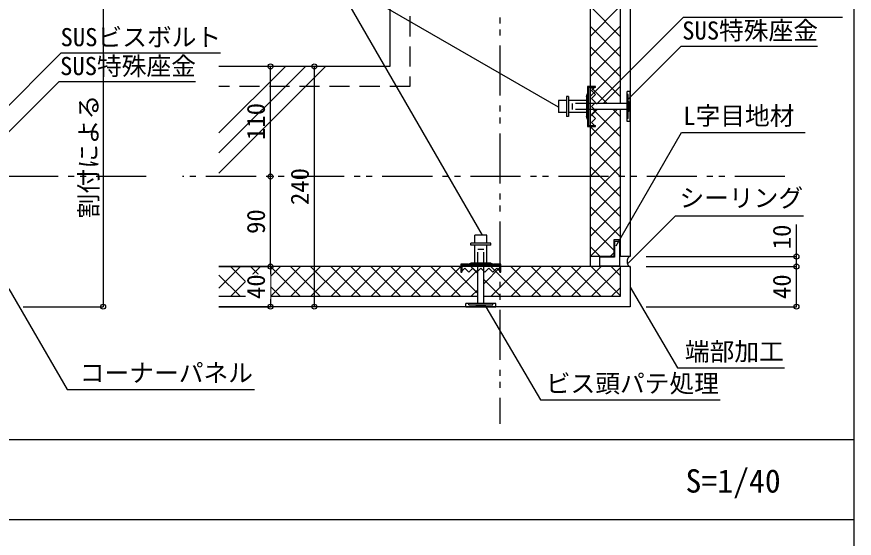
# Model space of a CAD drawing. Units: millimetres, scale not verified, with parts at other scales. Extents: x 3821 to 7821, y 4568 to 7368.
# Drawn here: x 6985 to 7821, y 6420 to 6940 of the extents above; entities that cross this region are included whole.
import ezdxf
from ezdxf.enums import TextEntityAlignment as Align

# ---------------------------------------------------------------- set-up
doc = ezdxf.new("R2010")
doc.units = ezdxf.units.MM
doc.header["$LTSCALE"] = 10
for name, pattern in [('DASHED1', [1.8, 1.2, -0.6]), ('DASHED2', [3, 2, -1]), ('DOUBLE_CHAIN1', [8.8, 5, -1, 0.6, -0.6, 0.6, -1])]:
    doc.linetypes.add(name, pattern=pattern)
for name, color, linetype in [('0-0', 7, 'Continuous'), ('3-0', 7, 'Continuous'), ('3-1', 7, 'Continuous'), ('3-2', 4, 'Continuous'), ('3-3', 7, 'Continuous')]:
    doc.layers.add(name, color=color, linetype=linetype)
doc.styles.add('ＭＳ ゴシック', font='')
doc.styles.get('ＭＳ ゴシック').set_extended_font_data('MS Gothic')

msp = doc.modelspace()

# ---------------------------------------------------------------- linework, layer by layer
at = {"layer": '0-0', "color": 6}
msp.add_line((7820.85, 4568.18), (7820.85, 7368.18), dxfattribs=at)
at = {"layer": '0-0', "color": 3}
for p, q in [((3820.85, 6518.18), (7820.85, 6518.18)), ((3820.85, 6438.18), (7820.85, 6438.18))]:
    msp.add_line(p, q, dxfattribs=at)
at = {"layer": '3-0', "color": 4, "linetype": 'DOUBLE_CHAIN1'}
for p, q in [((7467.06, 7263.82), (7467.06, 6533.82)), ((7114.01, 6780.86), (6509.01, 6780.86)), ((7751.66, 6780.86), (7150.32, 6780.86))]:
    msp.add_line(p, q, dxfattribs=at)
at = {"layer": '3-0', "color": 3}
for p, q in [((7557.06, 7240.86), (7557.06, 6690.86)), ((7557.06, 6690.86), (7186.56, 6690.86))]:
    msp.add_line(p, q, dxfattribs=at)
at = {"layer": '3-0', "color": 4}
for p, q in [((7587.06, 7240.86), (7587.06, 6853.86)), ((7597.06, 7240.86), (7597.06, 6700.86)), ((7449.62, 6722.36), (7300.89, 6979.96)), ((7557.06, 6950.86), (7587.06, 6920.86)), ((7587.06, 6950.86), (7557.06, 6920.86)), ((7563.56, 6853.26), (7650.32, 6940.01)), ((7650.32, 6940.01), (7809.09, 6940.01)), ((7557.06, 6930.86), (7587.06, 6900.86)), ((7587.06, 6930.86), (7557.06, 6900.86)), ((7557.06, 6910.86), (7587.06, 6880.86)), ((7587.06, 6910.86), (7557.06, 6880.86)), ((6942.48, 6817.76), (7029.23, 6904.51)), ((7029.23, 6904.51), (7188, 6904.51)), ((7186.56, 6784.36), (7293.06, 6890.86)), ((7186.56, 6804.36), (7273.06, 6890.86)), ((7186.56, 6824.36), (7253.06, 6890.86)), ((7557.06, 6890.86), (7587.06, 6860.86)), ((7587.06, 6890.86), (7557.06, 6860.86)), ((7557.06, 6870.86), (7574.06, 6853.86)), ((7587.06, 6870.86), (7570.06, 6853.86)), ((7564.06, 6847.86), (7557.06, 6840.86)), ((7584.06, 6847.86), (7557.06, 6820.86)), ((7560.06, 6847.86), (7587.06, 6820.86)), ((7580.06, 6847.86), (7587.06, 6840.86)), ((7587.06, 6847.86), (7587.06, 6700.86)), ((7557.06, 6830.86), (7587.06, 6800.86)), ((7587.06, 6830.86), (7557.06, 6800.86)), ((7583.29, 6711.68), (7648.53, 6824.68)), ((7648.53, 6824.68), (7771.72, 6824.68)), ((7557.06, 6810.86), (7587.06, 6780.86)), ((7587.06, 6810.86), (7557.06, 6780.86)), ((7557.06, 6790.86), (7587.06, 6760.86)), ((7587.06, 6790.86), (7557.06, 6760.86)), ((7557.06, 6770.86), (7587.06, 6740.86)), ((7587.06, 6770.86), (7557.06, 6740.86)), ((7557.06, 6750.86), (7587.06, 6720.86)), ((7587.06, 6750.86), (7557.06, 6720.86)), ((7595.06, 6694.45), (7642.32, 6741.71)), ((7642.32, 6741.71), (7770.09, 6741.71)), ((7557.06, 6730.86), (7581.06, 6706.86)), ((7587.06, 6730.86), (7557.06, 6700.86)), ((7586.56, 6715.86), (7581.56, 6715.86)), ((7586.56, 6715.86), (7586.56, 6691.36)), ((7557.06, 6710.86), (7567.06, 6700.86)), ((7581.06, 6700.86), (7557.06, 6700.86)), ((7581.06, 6704.86), (7577.06, 6700.86)), ((7597.06, 6700.86), (7587.06, 6700.86)), ((7186.56, 6669.28), (7208.14, 6690.86)), ((7198.14, 6660.86), (7228.14, 6690.86)), ((7198.14, 6690.86), (7228.14, 6660.86)), ((7218.14, 6660.86), (7248.14, 6690.86)), ((7218.14, 6690.86), (7248.14, 6660.86)), ((7238.14, 6660.86), (7268.14, 6690.86)), ((7238.14, 6690.86), (7268.14, 6660.86)), ((7258.14, 6660.86), (7288.14, 6690.86)), ((7258.14, 6690.86), (7288.14, 6660.86)), ((7278.14, 6660.86), (7308.14, 6690.86)), ((7278.14, 6690.86), (7308.14, 6660.86)), ((7298.14, 6660.86), (7328.14, 6690.86)), ((7298.14, 6690.86), (7328.14, 6660.86)), ((7318.14, 6660.86), (7348.14, 6690.86)), ((7318.14, 6690.86), (7348.14, 6660.86)), ((7338.14, 6660.86), (7368.14, 6690.86)), ((7338.14, 6690.86), (7368.14, 6660.86)), ((7358.14, 6660.86), (7388.14, 6690.86)), ((7358.14, 6690.86), (7388.14, 6660.86)), ((7378.14, 6660.86), (7408.14, 6690.86)), ((7378.14, 6690.86), (7408.14, 6660.86)), ((7398.14, 6660.86), (7428.14, 6690.86)), ((7398.14, 6690.86), (7428.14, 6660.86)), ((7418.14, 6690.86), (7445.06, 6663.94)), ((7438.14, 6690.86), (7445.06, 6683.94)), ((7451.06, 6673.78), (7468.14, 6690.86)), ((7458.14, 6660.86), (7488.14, 6690.86)), ((7458.14, 6690.86), (7488.14, 6660.86)), ((7478.14, 6660.86), (7508.14, 6690.86)), ((7478.14, 6690.86), (7508.14, 6660.86)), ((7498.14, 6660.86), (7528.14, 6690.86)), ((7498.14, 6690.86), (7528.14, 6660.86)), ((7518.14, 6660.86), (7548.14, 6690.86)), ((7518.14, 6690.86), (7548.14, 6660.86)), ((7538.14, 6660.86), (7568.14, 6690.86)), ((7538.14, 6690.86), (7568.14, 6660.86)), ((7597.06, 6690.86), (7557.06, 6690.86)), ((7558.14, 6690.86), (7587.06, 6661.94)), ((7558.14, 6660.86), (7587.06, 6689.78)), ((7586.56, 6691.36), (7566.56, 6691.36)), ((7578.14, 6690.86), (7587.06, 6681.94)), ((7186.56, 6682.44), (7208.14, 6660.86)), ((7418.14, 6660.86), (7445.06, 6687.78)), ((7451.06, 6677.94), (7468.14, 6660.86)), ((7438.14, 6660.86), (7445.06, 6667.78)), ((7578.14, 6660.86), (7587.06, 6669.78)), ((7445.06, 6660.86), (7186.56, 6660.86))]:
    msp.add_line(p, q, dxfattribs=at)
at = {"layer": '3-0', "color": 3}
msp.add_lwpolyline([(7357.06, 7240.86), (7357.06, 6890.86), (7186.56, 6890.86)], dxfattribs=at)
at = {"layer": '3-0', "color": 4, "linetype": 'DASHED2'}
msp.add_lwpolyline([(7377.06, 7240.86), (7377.06, 6870.86), (7186.56, 6870.86)], dxfattribs=at)
at = {"layer": '3-0', "color": 4}
for points in [[(7525.56, 6850.25), (7300.89, 6979.96), (7168.09, 6979.96)], [(7595.06, 6858.13), (7648.09, 6911.15), (7784.11, 6911.15)], [(6973.98, 6822.63), (7027, 6875.65), (7163.03, 6875.65)], [(7581.56, 6715.86), (7581.56, 6700.36), (7566.56, 6700.36), (7566.56, 6691.36)], [(7581.06, 6700.86), (7581.06, 6717.86), (7587.06, 6717.86)], [(7597.06, 6690.86), (7597.06, 6650.86), (7186.56, 6650.86)], [(7587.06, 6690.86), (7587.06, 6660.86), (7451.06, 6660.86)], [(6976.98, 6668.68), (7034.99, 6568.2), (7222.09, 6568.2)], [(7597.06, 6670.36), (7644.28, 6589.82), (7751.09, 6589.82)], [(7452.96, 6650.86), (7507.47, 6557.9), (7687.09, 6557.9)]]:
    msp.add_lwpolyline(points, dxfattribs=at)
at = {"layer": '3-1', "color": 4}
for points in [[(7594.19, 6697.31), (7594.18, 6697.28), (7594.17, 6697.24), (7594.17, 6697.2), (7594.16, 6697.16), (7594.16, 6697.12), (7594.15, 6697.08), (7594.14, 6697.04), (7594.14, 6697), (7594.13, 6696.96), (7594.13, 6696.92), (7594.12, 6696.88), (7594.12, 6696.84), (7594.11, 6696.8), (7594.11, 6696.76), (7594.1, 6696.72), (7594.1, 6696.68), (7594.1, 6696.64), (7594.09, 6696.6), (7594.09, 6696.56), (7594.09, 6696.52), (7594.08, 6696.48), (7594.08, 6696.44), (7594.08, 6696.4), (7594.08, 6696.36), (7594.07, 6696.32), (7594.07, 6696.28), (7594.07, 6696.24), (7594.07, 6696.2), (7594.07, 6696.16), (7594.06, 6696.11), (7594.06, 6696.07), (7594.06, 6696.03), (7594.06, 6695.99), (7594.06, 6695.95), (7594.06, 6695.91), (7594.06, 6695.86)], [(7594.61, 6698.75), (7594.6, 6698.72), (7594.58, 6698.68), (7594.57, 6698.65), (7594.55, 6698.61), (7594.54, 6698.58), (7594.53, 6698.54), (7594.51, 6698.51), (7594.5, 6698.47), (7594.49, 6698.44), (7594.48, 6698.4), (7594.46, 6698.36), (7594.45, 6698.33), (7594.44, 6698.29), (7594.43, 6698.26), (7594.41, 6698.22), (7594.4, 6698.18), (7594.39, 6698.15), (7594.38, 6698.11), (7594.37, 6698.07), (7594.36, 6698.03), (7594.35, 6698), (7594.34, 6697.96), (7594.33, 6697.92), (7594.32, 6697.89), (7594.31, 6697.85), (7594.3, 6697.81), (7594.29, 6697.77), (7594.28, 6697.74), (7594.27, 6697.7), (7594.26, 6697.66), (7594.25, 6697.62), (7594.24, 6697.58), (7594.23, 6697.55), (7594.23, 6697.51), (7594.22, 6697.47), (7594.21, 6697.43), (7594.2, 6697.39), (7594.2, 6697.35), (7594.19, 6697.31)], [(7595.27, 6699.88), (7595.25, 6699.85), (7595.23, 6699.83), (7595.21, 6699.8), (7595.19, 6699.78), (7595.17, 6699.75), (7595.16, 6699.73), (7595.14, 6699.7), (7595.12, 6699.68), (7595.1, 6699.65), (7595.08, 6699.62), (7595.06, 6699.6), (7595.04, 6699.57), (7595.03, 6699.54), (7595.01, 6699.51), (7594.99, 6699.49), (7594.97, 6699.46), (7594.96, 6699.43), (7594.94, 6699.4), (7594.92, 6699.37), (7594.9, 6699.34), (7594.89, 6699.32), (7594.87, 6699.29), (7594.85, 6699.26), (7594.84, 6699.23), (7594.82, 6699.2), (7594.81, 6699.17), (7594.79, 6699.13), (7594.77, 6699.1), (7594.76, 6699.07), (7594.74, 6699.04), (7594.73, 6699.01), (7594.71, 6698.98), (7594.7, 6698.95), (7594.68, 6698.91), (7594.67, 6698.88), (7594.65, 6698.85), (7594.64, 6698.82), (7594.62, 6698.78), (7594.61, 6698.75)], [(7596.12, 6700.62), (7596.1, 6700.6), (7596.08, 6700.59), (7596.05, 6700.58), (7596.03, 6700.56), (7596.01, 6700.55), (7595.98, 6700.53), (7595.96, 6700.52), (7595.94, 6700.5), (7595.92, 6700.49), (7595.89, 6700.47), (7595.87, 6700.46), (7595.85, 6700.44), (7595.83, 6700.42), (7595.8, 6700.41), (7595.78, 6700.39), (7595.76, 6700.37), (7595.74, 6700.35), (7595.71, 6700.33), (7595.69, 6700.31), (7595.67, 6700.3), (7595.65, 6700.28), (7595.63, 6700.26), (7595.61, 6700.24), (7595.58, 6700.22), (7595.56, 6700.19), (7595.54, 6700.17), (7595.52, 6700.15), (7595.5, 6700.13), (7595.48, 6700.11), (7595.45, 6700.09), (7595.43, 6700.06), (7595.41, 6700.04), (7595.39, 6700.02), (7595.37, 6700), (7595.35, 6699.97), (7595.33, 6699.95), (7595.31, 6699.93), (7595.29, 6699.9), (7595.27, 6699.88)], [(7597.06, 6700.86), (7597.04, 6700.86), (7597.01, 6700.86), (7596.99, 6700.86), (7596.96, 6700.86), (7596.94, 6700.86), (7596.91, 6700.86), (7596.89, 6700.86), (7596.86, 6700.85), (7596.84, 6700.85), (7596.81, 6700.85), (7596.79, 6700.84), (7596.76, 6700.84), (7596.74, 6700.84), (7596.71, 6700.83), (7596.69, 6700.83), (7596.67, 6700.82), (7596.64, 6700.82), (7596.62, 6700.81), (7596.59, 6700.81), (7596.57, 6700.8), (7596.55, 6700.79), (7596.52, 6700.79), (7596.5, 6700.78), (7596.47, 6700.77), (7596.45, 6700.76), (7596.43, 6700.75), (7596.4, 6700.75), (7596.38, 6700.74), (7596.36, 6700.73), (7596.33, 6700.72), (7596.31, 6700.71), (7596.28, 6700.7), (7596.26, 6700.69), (7596.24, 6700.68), (7596.21, 6700.66), (7596.19, 6700.65), (7596.17, 6700.64), (7596.14, 6700.63), (7596.12, 6700.62)], [(7594.06, 6695.86), (7594.06, 6695.82), (7594.06, 6695.78), (7594.06, 6695.74), (7594.06, 6695.7), (7594.06, 6695.66), (7594.06, 6695.61), (7594.07, 6695.57), (7594.07, 6695.53), (7594.07, 6695.49), (7594.07, 6695.45), (7594.07, 6695.41), (7594.08, 6695.37), (7594.08, 6695.33), (7594.08, 6695.29), (7594.08, 6695.25), (7594.09, 6695.21), (7594.09, 6695.17), (7594.09, 6695.12), (7594.1, 6695.08), (7594.1, 6695.04), (7594.1, 6695), (7594.11, 6694.96), (7594.11, 6694.92), (7594.12, 6694.88), (7594.12, 6694.85), (7594.13, 6694.81), (7594.13, 6694.77), (7594.14, 6694.73), (7594.14, 6694.69), (7594.15, 6694.65), (7594.16, 6694.61), (7594.16, 6694.57), (7594.17, 6694.53), (7594.17, 6694.49), (7594.18, 6694.45), (7594.19, 6694.41), (7594.2, 6694.38), (7594.2, 6694.34), (7594.21, 6694.3)], [(7594.21, 6694.3), (7594.22, 6694.26), (7594.23, 6694.22), (7594.23, 6694.18), (7594.24, 6694.15), (7594.25, 6694.11), (7594.26, 6694.07), (7594.27, 6694.03), (7594.28, 6693.99), (7594.29, 6693.96), (7594.3, 6693.92), (7594.31, 6693.88), (7594.32, 6693.84), (7594.33, 6693.81), (7594.34, 6693.77), (7594.35, 6693.73), (7594.36, 6693.69), (7594.37, 6693.66), (7594.38, 6693.62), (7594.39, 6693.58), (7594.4, 6693.55), (7594.41, 6693.51), (7594.43, 6693.47), (7594.44, 6693.44), (7594.45, 6693.4), (7594.46, 6693.36), (7594.48, 6693.33), (7594.49, 6693.29), (7594.5, 6693.26), (7594.51, 6693.22), (7594.53, 6693.19), (7594.54, 6693.15), (7594.55, 6693.12), (7594.57, 6693.08), (7594.58, 6693.05), (7594.6, 6693.01), (7594.61, 6692.98), (7594.62, 6692.95), (7594.64, 6692.91), (7594.65, 6692.88)], [(7594.65, 6692.88), (7594.67, 6692.85), (7594.68, 6692.81), (7594.7, 6692.78), (7594.71, 6692.75), (7594.73, 6692.72), (7594.74, 6692.69), (7594.76, 6692.66), (7594.77, 6692.62), (7594.79, 6692.59), (7594.81, 6692.56), (7594.82, 6692.53), (7594.84, 6692.5), (7594.85, 6692.47), (7594.87, 6692.44), (7594.89, 6692.41), (7594.9, 6692.38), (7594.92, 6692.36), (7594.94, 6692.33), (7594.96, 6692.3), (7594.97, 6692.27), (7594.99, 6692.24), (7595.01, 6692.21), (7595.03, 6692.19), (7595.04, 6692.16), (7595.06, 6692.13), (7595.08, 6692.11), (7595.1, 6692.08), (7595.12, 6692.05), (7595.14, 6692.03), (7595.16, 6692), (7595.17, 6691.98), (7595.19, 6691.95), (7595.21, 6691.92), (7595.23, 6691.9), (7595.25, 6691.88), (7595.27, 6691.85), (7595.29, 6691.83), (7595.31, 6691.8), (7595.33, 6691.78)], [(7595.33, 6691.78), (7595.35, 6691.76), (7595.37, 6691.73), (7595.39, 6691.71), (7595.41, 6691.69), (7595.43, 6691.66), (7595.45, 6691.64), (7595.48, 6691.62), (7595.5, 6691.6), (7595.52, 6691.58), (7595.54, 6691.56), (7595.56, 6691.53), (7595.58, 6691.51), (7595.61, 6691.49), (7595.63, 6691.47), (7595.65, 6691.45), (7595.67, 6691.43), (7595.69, 6691.41), (7595.71, 6691.4), (7595.74, 6691.38), (7595.76, 6691.36), (7595.78, 6691.34), (7595.8, 6691.32), (7595.83, 6691.31), (7595.85, 6691.29), (7595.87, 6691.27), (7595.89, 6691.26), (7595.92, 6691.24), (7595.94, 6691.23), (7595.96, 6691.21), (7595.98, 6691.2), (7596.01, 6691.18), (7596.03, 6691.17), (7596.05, 6691.15), (7596.08, 6691.14), (7596.1, 6691.13), (7596.12, 6691.11), (7596.14, 6691.1), (7596.17, 6691.09), (7596.19, 6691.08)], [(7596.19, 6691.08), (7596.21, 6691.06), (7596.24, 6691.05), (7596.26, 6691.04), (7596.28, 6691.03), (7596.31, 6691.02), (7596.33, 6691.01), (7596.36, 6691), (7596.38, 6690.99), (7596.4, 6690.98), (7596.43, 6690.97), (7596.45, 6690.97), (7596.47, 6690.96), (7596.5, 6690.95), (7596.52, 6690.94), (7596.55, 6690.94), (7596.57, 6690.93), (7596.59, 6690.92), (7596.62, 6690.92), (7596.64, 6690.91), (7596.67, 6690.91), (7596.69, 6690.9), (7596.71, 6690.9), (7596.74, 6690.89), (7596.76, 6690.89), (7596.79, 6690.88), (7596.81, 6690.88), (7596.84, 6690.88), (7596.86, 6690.87), (7596.89, 6690.87), (7596.91, 6690.87), (7596.94, 6690.87), (7596.96, 6690.87), (7596.99, 6690.87), (7597.01, 6690.87), (7597.04, 6690.86), (7597.06, 6690.86)]]:
    msp.add_lwpolyline(points, dxfattribs=at)
at = {"layer": '3-2'}
for p, q in [((7070.98, 6980.86), (7070.98, 6650.86)), ((7238.06, 6780.86), (7238.06, 6890.86)), ((7281.81, 6890.86), (7281.81, 6650.86)), ((7238.06, 6690.86), (7238.06, 6780.86)), ((7763.06, 6690.86), (7763.06, 6700.86)), ((7186.56, 6690.86), (7238.06, 6690.86)), ((7238.06, 6690.86), (7238.06, 6650.86)), ((7613.06, 6690.86), (7763.06, 6690.86)), ((7613.06, 6690.86), (7763.06, 6690.86)), ((7763.06, 6650.86), (7763.06, 6690.86)), ((6990.98, 6650.86), (7070.98, 6650.86)), ((7186.56, 6650.86), (7238.06, 6650.86)), ((7613.06, 6650.86), (7763.06, 6650.86))]:
    msp.add_line(p, q, dxfattribs=at)
msp.add_lwpolyline([(7613.06, 6700.86), (7763.06, 6700.86), (7763.06, 6732.91)], dxfattribs=at)
for centre in [(7238.06, 6890.86), (7281.81, 6890.86), (7238.06, 6780.86), (7238.06, 6780.86), (7763.06, 6700.86), (7238.06, 6690.86), (7238.06, 6690.86), (7763.06, 6690.86), (7763.06, 6690.86), (7070.98, 6650.86), (7238.06, 6650.86), (7281.81, 6650.86), (7763.06, 6650.86)]:
    msp.add_circle(centre, 2.5, dxfattribs=at)
at = {"layer": '3-3'}
for p, q in [((7554.56, 6870.86), (7554.56, 6863.86)), ((7562.56, 6870.86), (7554.56, 6870.86)), ((7555.56, 6869.86), (7555.56, 6863.7)), ((7562.56, 6869.86), (7555.56, 6869.86)), ((7562.56, 6869.86), (7562.56, 6870.86)), ((7594.06, 6835.86), (7594.06, 6865.86)), ((7597.06, 6865.86), (7594.06, 6865.86)), ((7597.06, 6835.86), (7597.06, 6865.86)), ((7533.56, 6856.86), (7525.56, 6856.86)), ((7525.56, 6856.86), (7525.56, 6844.86)), ((7535.56, 6860.86), (7533.56, 6860.86)), ((7533.56, 6860.86), (7533.56, 6840.86)), ((7535.56, 6860.86), (7535.56, 6840.86)), ((7553.56, 6856.86), (7535.56, 6856.86)), ((7553.56, 6860.86), (7554.56, 6863.86)), ((7553.56, 6860.86), (7553.56, 6840.86)), ((7554.56, 6860.7), (7555.56, 6863.7)), ((7554.56, 6860.7), (7554.56, 6841.03)), ((7555.56, 6863.7), (7555.56, 6838.03)), ((7595.06, 6862.86), (7594.06, 6862.86)), ((7595.06, 6838.86), (7595.06, 6862.86)), ((7594.06, 6853.86), (7554.56, 6853.86)), ((7594.06, 6847.86), (7554.56, 6847.86)), ((7596.06, 6855.86), (7595.06, 6854.86)), ((7596.06, 6845.86), (7596.06, 6855.86)), ((7533.56, 6844.86), (7525.56, 6844.86)), ((7535.56, 6840.86), (7533.56, 6840.86)), ((7553.56, 6844.86), (7535.56, 6844.86)), ((7554.56, 6837.86), (7553.56, 6840.86)), ((7555.56, 6838.03), (7554.56, 6841.03)), ((7596.06, 6845.86), (7595.06, 6846.86)), ((7554.56, 6837.86), (7554.56, 6830.86)), ((7555.56, 6838.03), (7555.56, 6831.86)), ((7555.56, 6831.86), (7562.56, 6831.86)), ((7562.56, 6830.86), (7562.56, 6831.86)), ((7595.06, 6838.86), (7594.06, 6838.86)), ((7597.06, 6835.86), (7594.06, 6835.86)), ((7554.56, 6830.86), (7562.56, 6830.86)), ((7438.06, 6712.36), (7438.06, 6714.36)), ((7458.06, 6714.36), (7438.06, 6714.36)), ((7442.06, 6714.36), (7442.06, 6722.36)), ((7454.06, 6722.36), (7442.06, 6722.36)), ((7454.06, 6714.36), (7454.06, 6722.36)), ((7458.06, 6712.36), (7458.06, 6714.36)), ((7458.06, 6712.36), (7438.06, 6712.36)), ((7442.06, 6694.36), (7442.06, 6712.36)), ((7454.06, 6694.36), (7454.06, 6712.36)), ((7435.06, 6693.36), (7428.06, 6693.36)), ((7428.06, 6693.36), (7428.06, 6685.36)), ((7435.22, 6692.36), (7429.06, 6692.36)), ((7429.06, 6692.36), (7429.06, 6685.36)), ((7435.06, 6693.36), (7438.06, 6694.36)), ((7435.22, 6692.36), (7438.22, 6693.36)), ((7460.9, 6692.36), (7435.22, 6692.36)), ((7458.06, 6694.36), (7438.06, 6694.36)), ((7457.9, 6693.36), (7438.22, 6693.36)), ((7445.06, 6653.86), (7445.06, 6693.36)), ((7451.06, 6653.86), (7451.06, 6693.36)), ((7457.9, 6693.36), (7460.9, 6692.36)), ((7458.06, 6694.36), (7461.06, 6693.36)), ((7467.06, 6692.36), (7460.9, 6692.36)), ((7468.06, 6693.36), (7461.06, 6693.36)), ((7467.06, 6685.36), (7467.06, 6692.36)), ((7468.06, 6685.36), (7468.06, 6693.36)), ((7428.06, 6685.36), (7429.06, 6685.36)), ((7467.06, 6685.36), (7468.06, 6685.36)), ((7433.06, 6650.86), (7433.06, 6653.86)), ((7463.06, 6653.86), (7433.06, 6653.86)), ((7433.06, 6650.86), (7463.06, 6650.86)), ((7436.06, 6652.86), (7436.06, 6653.86)), ((7436.06, 6652.86), (7460.06, 6652.86)), ((7443.06, 6651.86), (7444.06, 6652.86)), ((7443.06, 6651.86), (7453.06, 6651.86)), ((7453.06, 6651.86), (7452.06, 6652.86)), ((7460.06, 6652.86), (7460.06, 6653.86)), ((7463.06, 6650.86), (7463.06, 6653.86))]:
    msp.add_line(p, q, dxfattribs=at)
at = {"layer": '3-3', "linetype": 'DASHED1'}
for p, q in [((7558.56, 6866.86), (7561.56, 6869.86)), ((7562.56, 6862.86), (7558.56, 6866.86)), ((7558.56, 6858.86), (7562.56, 6862.86)), ((7562.56, 6854.86), (7558.56, 6858.86)), ((7539.56, 6847.86), (7539.56, 6853.86)), ((7554.56, 6853.86), (7539.56, 6853.86)), ((7554.56, 6847.86), (7539.56, 6847.86)), ((7558.56, 6850.86), (7562.56, 6854.86)), ((7562.56, 6846.86), (7558.56, 6850.86)), ((7558.56, 6842.86), (7562.56, 6846.86)), ((7562.56, 6838.86), (7558.56, 6842.86)), ((7558.56, 6834.86), (7562.56, 6838.86)), ((7561.56, 6831.86), (7558.56, 6834.86)), ((7445.06, 6708.36), (7451.06, 6708.36)), ((7445.06, 6693.36), (7445.06, 6708.36)), ((7451.06, 6693.36), (7451.06, 6708.36)), ((7429.06, 6686.36), (7432.06, 6689.36)), ((7432.06, 6689.36), (7436.06, 6685.36)), ((7436.06, 6685.36), (7440.06, 6689.36)), ((7440.06, 6689.36), (7444.06, 6685.36)), ((7444.06, 6685.36), (7448.06, 6689.36)), ((7448.06, 6689.36), (7452.06, 6685.36)), ((7452.06, 6685.36), (7456.06, 6689.36)), ((7456.06, 6689.36), (7460.06, 6685.36)), ((7460.06, 6685.36), (7464.06, 6689.36)), ((7464.06, 6689.36), (7467.06, 6686.36))]:
    msp.add_line(p, q, dxfattribs=at)

# ---------------------------------------------------------------- texts
at = {"layer": '0-0', "style": 'ＭＳ ゴシック'}
msp.add_text('S=1/40', height=23.28, dxfattribs=at).set_placement((7652.4, 6458.18), align=Align.BOTTOM_LEFT)
at = {"layer": '3-0', "style": 'ＭＳ ゴシック'}
for s, p in [('SUS特殊座金', (7649.02, 6912.21)), ('SUSビスボルト', (7028.39, 6905.57)), ('SUS特殊座金', (7027.94, 6876.71)), ('L字目地材', (7650.12, 6826.98)), ('シーリング', (7646.38, 6745.02)), ('端部加工', (7651.76, 6591.6)), ('コーナーパネル', (7047.75, 6570.25)), ('ビス頭パテ処理', (7512.95, 6559.68))]:
    msp.add_text(s, height=18.1, dxfattribs=at).set_placement(p, align=Align.BOTTOM_LEFT)
at = {"layer": '3-2', "color": 7, "style": 'ＭＳ ゴシック'}
for s, p in [('割付による', (7070.88, 6739.08)), ('110', (7237.96, 6817.34)), ('240', (7281.71, 6752.34)), ('90', (7237.96, 6723.52)), ('10', (7762.96, 6708.21)), ('40', (7762.96, 6658.52))]:
    msp.add_text(s, height=18.1, rotation=90, dxfattribs=at).set_placement(p, align=Align.BOTTOM_LEFT)

# ---------------------------------------------------------------- next in the draw order: wipeouts: each hides what was drawn before it
at = {"color": 7}
msp.add_wipeout([(7237.96, 6658.52), (7213.27, 6658.52), (7213.27, 6683.21), (7237.96, 6683.21)], dxfattribs=at)

# ---------------------------------------------------------------- next in the draw order: texts
at = {"layer": '3-2', "color": 7, "style": 'ＭＳ ゴシック'}
msp.add_text('40', height=18.1, rotation=90, dxfattribs=at).set_placement((7237.96, 6658.52), align=Align.BOTTOM_LEFT)

doc.saveas('drawing.dxf')
